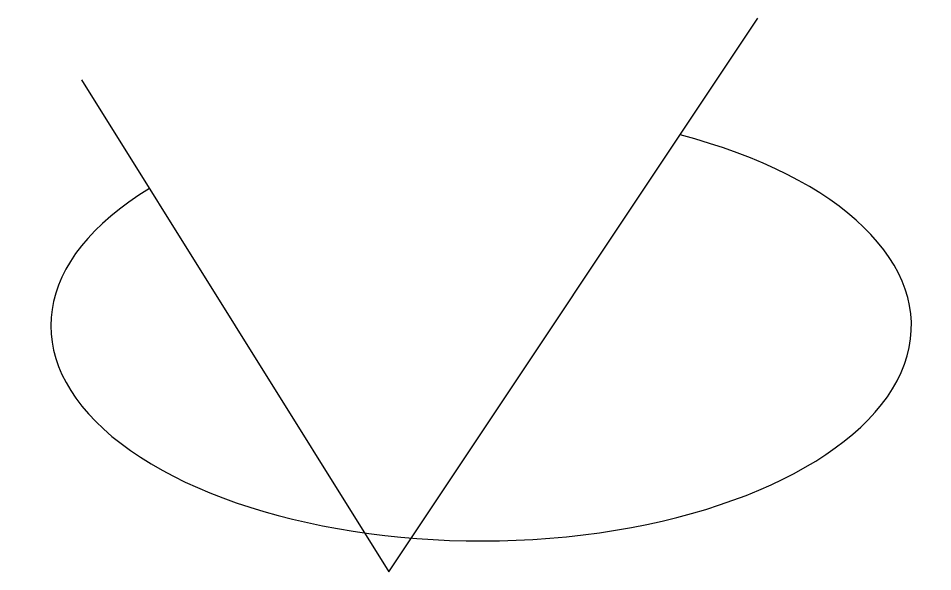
# Model space of a CAD drawing. Header units: millimetres. Extents: x -0.1 to 29.7, y 2 to 20.
import ezdxf

# ---------------------------------------------------------------- set-up
doc = ezdxf.new("R2010")
doc.units = ezdxf.units.MM
doc.layers.get('0').update_dxf_attribs({"lineweight": 25})

msp = doc.modelspace()

# ---------------------------------------------------------------- linework, layer by layer
at = {"flags": 128}
msp.add_lwpolyline([(2, 18), (12, 2), (24, 20)], dxfattribs=at)
msp.add_ellipse((15, 10), major_axis=(14, 0), ratio=0.5, start_param=2.450568, end_param=7.373451)

doc.saveas('drawing.dxf')
